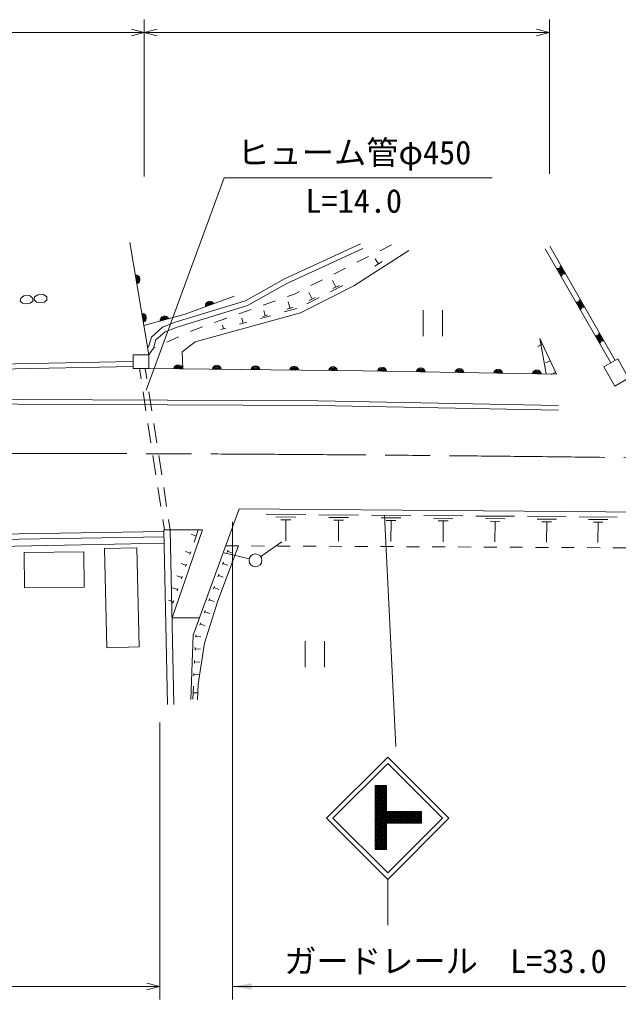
# Model space of a CAD drawing. Units: millimetres, scale not verified. Extents: x 40000 to 680000, y 20000 to 380000.
# Drawn here: x 85598 to 131988, y 243262 to 319145 of the extents above; entities that cross this region are included whole.
import ezdxf
from ezdxf.enums import TextEntityAlignment as Align

# ---------------------------------------------------------------- set-up
doc = ezdxf.new("R2010")
doc.units = ezdxf.units.MM
doc.header["$LTSCALE"] = 1000
doc.linetypes.add('CHAIN', pattern=[18.5, 12, -1.5, 3.5, -1.5])
for name, color, linetype, lineweight in [('M-BGD', 7, 'Continuous', 13), ('M-BMK', 2, 'CHAIN', 13), ('M-STR-HTXT', 7, 'Continuous', 13), ('M-STR-STRC', 7, 'Continuous', 13), ('M-STR-STRD', 7, 'Continuous', 13)]:
    doc.layers.add(name, color=color, linetype=linetype, lineweight=lineweight)
doc.styles.add('ＭＳ ゴシック', font='')
doc.styles.get('ＭＳ ゴシック').set_extended_font_data('MS Gothic')

# ---------------------------------------------------------------- blocks, each defined once
blk = doc.blocks.new('filled_arrow')
at = {"color": 0, "linetype": 'Continuous', "lineweight": -2}
blk.add_solid([(7.5, 1.25), (0, 0), (7.5, -1.25)], dxfattribs=at)

msp = doc.modelspace()

# ---------------------------------------------------------------- linework, layer by layer
at = {"layer": 'M-BGD'}
for p, q in [((95602, 293179), (94144, 301894)), ((114411, 301701), (113519, 301249)), ((131400, 292554), (126325, 301387)), ((126672, 301586), (131747, 292753)), ((112627, 300797), (111735, 300346)), ((113401, 300228), (113151, 300617)), ((110843, 299894), (109951, 299442)), ((113692, 300415), (113109, 300041)), ((109058, 298991), (108166, 298539)), ((110645, 298547), (109692, 298067)), ((110105, 298434), (109849, 298942)), ((110343, 298554), (109866, 298314)), ((85690, 297571), (85645, 297335)), ((85932, 297741), (85690, 297571)), ((86378, 297768), (85932, 297741)), ((86626, 297574), (86378, 297768)), ((86621, 297330), (86626, 297574)), ((86765, 297668), (86720, 297432)), ((87007, 297838), (86765, 297668)), ((87453, 297865), (87007, 297838)), ((87701, 297671), (87453, 297865)), ((87696, 297427), (87701, 297671)), ((106891, 297893), (106354, 297701)), ((107274, 298087), (106891, 297893)), ((108796, 297616), (107849, 297139)), ((108259, 297504), (108005, 298009)), ((108496, 297623), (108022, 297384)), ((85645, 297335), (85822, 297176)), ((85822, 297176), (86013, 297139)), ((86013, 297139), (86418, 297176)), ((86418, 297176), (86621, 297330)), ((86720, 297432), (86897, 297273)), ((86897, 297273), (87088, 297236)), ((87088, 297236), (87493, 297273)), ((87493, 297273), (87696, 297427)), ((105412, 297364), (104471, 297027)), ((107075, 296781), (106099, 296510)), ((106795, 296843), (106307, 296708)), ((106551, 296776), (106407, 297296)), ((101646, 296016), (100705, 295679)), ((103529, 296690), (102588, 296353)), ((102922, 295629), (102816, 296011)), ((105029, 296213), (104266, 296002)), ((104810, 296262), (104429, 296156)), ((104619, 296209), (104507, 296616)), ((116852, 296632), (116852, 294632)), ((118352, 296632), (118352, 294632)), ((99763, 295342), (99024, 295077)), ((101587, 295258), (101183, 295146)), ((101385, 295202), (101310, 295472)), ((103208, 295708), (102635, 295549)), ((97916, 294580), (97003, 294171)), ((99024, 295077), (98828, 294989)), ((125890, 294447), (126318, 293544)), ((96091, 293761), (95972, 293708)), ((126104, 293996), (125742, 293824)), ((94388, 292670), (67916, 292169)), ((94396, 292270), (67924, 291769)), ((126703, 292730), (126342, 292559)), ((126660, 292821), (126746, 292640)), ((94879, 292130), (95006, 291311)), ((95334, 292130), (95461, 291311)), ((127131, 291827), (126770, 291656)), ((127089, 291917), (127174, 291736)), ((95159, 290323), (95388, 288840)), ((95614, 290323), (95843, 288841)), ((95541, 287852), (95770, 286370)), ((95996, 287852), (96226, 286370)), ((95923, 285382), (96153, 283899)), ((96378, 285382), (96608, 283899)), ((96305, 282911), (96535, 281429)), ((96761, 282911), (96990, 281429)), ((104692, 280836), (107774, 280810)), ((108784, 280802), (111846, 280776)), ((112856, 280768), (115897, 280742)), ((96688, 280440), (96815, 279621)), ((97143, 280440), (97270, 279621)), ((105461, 280624), (107002, 280611)), ((105844, 280415), (106615, 280409)), ((106230, 280412), (106216, 278768)), ((109548, 280591), (111079, 280578)), ((109929, 280384), (110694, 280378)), ((110312, 280381), (110298, 278748)), ((113615, 280559), (115135, 280546)), ((113993, 280353), (114753, 280346)), ((114373, 280350), (114360, 278728)), ((116907, 280734), (119928, 280709)), ((117661, 280526), (119171, 280514)), ((118037, 280322), (118792, 280315)), ((118414, 280318), (118401, 278708)), ((120938, 280700), (123938, 280675)), ((121686, 280494), (123186, 280481)), ((122060, 280291), (122810, 280284)), ((122435, 280288), (122421, 278688)), ((124948, 280667), (127928, 280642)), ((125691, 280462), (127181, 280449)), ((126062, 280260), (126807, 280254)), ((126435, 280257), (126421, 278668)), ((128938, 280633), (131898, 280609)), ((129676, 280430), (131156, 280417)), ((130045, 280229), (130785, 280223)), ((130415, 280226), (130402, 278648)), ((96785, 279487), (68119, 279029)), ((97047, 266096), (96782, 279621)), ((97547, 266105), (97270, 279621)), ((99278, 279150), (98900, 279282)), ((99442, 279623), (99114, 278678)), ((96791, 279087), (68126, 278629)), ((68135, 278043), (96802, 278599)), ((104281, 277553), (105918, 278701)), ((98818, 277828), (98440, 277960)), ((98851, 277923), (98785, 277734)), ((103385, 277385), (101442, 277858)), ((101568, 278391), (102568, 278386)), ((101667, 277870), (101738, 278058)), ((101702, 277964), (102077, 277824)), ((103568, 278381), (104568, 278376)), ((105568, 278372), (106568, 278367)), ((107568, 278362), (108568, 278357)), ((109568, 278352), (110568, 278347)), ((111568, 278342), (112568, 278337)), ((113568, 278332), (114568, 278327)), ((115568, 278322), (116568, 278317)), ((117568, 278312), (118568, 278307)), ((119568, 278302), (120568, 278297)), ((121568, 278292), (122568, 278287)), ((123568, 278282), (124568, 278277)), ((125568, 278272), (126568, 278267)), ((127568, 278262), (128568, 278257)), ((129568, 278252), (130568, 278247)), ((131568, 278242), (132568, 278237)), ((98489, 276884), (98111, 277015)), ((98522, 276978), (98456, 276789)), ((101316, 276934), (101387, 277121)), ((101352, 277028), (101726, 276887)), ((98160, 275939), (97783, 276071)), ((98193, 276034), (98128, 275845)), ((100966, 275998), (101036, 276185)), ((101001, 276091), (101375, 275951)), ((97832, 274995), (97454, 275126)), ((97865, 275089), (97799, 274900)), ((100615, 275061), (100685, 275248)), ((100650, 275155), (101024, 275014)), ((97503, 274050), (97125, 274182)), ((97536, 274145), (97470, 273956)), ((100264, 274125), (100334, 274312)), ((100299, 274218), (100673, 274078)), ((99913, 273188), (99983, 273376)), ((99948, 273282), (100323, 273142)), ((97415, 272818), (99541, 272815)), ((99562, 272252), (99632, 272439)), ((99597, 272346), (99972, 272205)), ((99245, 271309), (99250, 271420)), ((99247, 271364), (99647, 271344)), ((99250, 271420), (99281, 271503)), ((107712, 271005), (107712, 269005)), ((109212, 271005), (109212, 269005)), ((99196, 270310), (99205, 270510)), ((99200, 270410), (99600, 270390)), ((99146, 269311), (99156, 269511)), ((99151, 269411), (99551, 269391)), ((99097, 268312), (99107, 268512)), ((99102, 268412), (99502, 268392)), ((99009, 266514), (99058, 267513)), ((99033, 267014), (99433, 266994))]:
    msp.add_line(p, q, dxfattribs=at)
for points in [[(95508, 293742), (95607, 293884), (95807, 294554), (96672, 295320), (97661, 295712), (103093, 297376), (106121, 299062), (112009, 301774)], [(95602, 293179), (95972, 293708), (96157, 294331), (96885, 294974), (97794, 295335), (103250, 297006), (106302, 298705), (112176, 301411)], [(98238, 292101), (98191, 293425), (99197, 294180), (107363, 296446), (111485, 298523), (115749, 301260)], [(102231, 297724), (98423, 296324), (95223, 295443)], [(126393, 291698), (125890, 294447), (127199, 291685)], [(127199, 291685), (112153, 291944), (95602, 292130)], [(98854, 266501), (99053, 271472), (102609, 281253), (134158, 280990), (140024, 269794), (140188, 268708), (141744, 265950)], [(96782, 279621), (99765, 279623), (97415, 272818)], [(99387, 266451), (99429, 267689), (99923, 270849), (100946, 274125), (102566, 278386)]]:
    msp.add_lwpolyline(points, dxfattribs=at)
for points in [[(95602, 292130), (94396, 292130), (94396, 293179), (95602, 293179)], [(131941, 292862), (132780, 291362), (131701, 290758), (130861, 292258)], [(85941, 277877), (90566, 277925), (90594, 275186), (85969, 275139)], [(92171, 278176), (92344, 270498), (94849, 270555), (94676, 278233)]]:
    msp.add_lwpolyline(points, close=True, dxfattribs=at)
msp.add_circle((103871, 277266), 500, dxfattribs=at)
for centre, radius, start, end in [((127321, 299544), 354, 308.67729, 111.08247), ((127321, 299544), 283, 310.90133, 108.85843), ((127321, 299544), 212, 314.64766, 105.1121), ((127762, 299798), 354, 128.67729, 291.08247), ((127762, 299798), 283, 130.90133, 288.85843), ((127762, 299798), 212, 134.64766, 285.1121), ((127762, 299798), 142, 142.35939, 277.40037), ((127762, 299798), 100, 152.67705, 267.08271), ((94572, 299007), 354, 288.29707, 90.70225), ((94572, 299007), 283, 290.52111, 88.47821), ((94572, 299007), 212, 294.26744, 84.73188), ((94572, 299007), 142, 301.97917, 77.02015), ((94572, 299007), 100, 312.29683, 66.70249), ((127321, 299544), 142, 322.35939, 97.40037), ((127321, 299544), 100, 332.67705, 87.08271), ((129256, 297196), 354, 128.67729, 291.08247), ((100346, 296973), 354, 28.98935, 191.39453), ((100346, 296973), 283, 31.21339, 189.17049), ((100346, 296973), 212, 34.95971, 185.42416), ((100346, 296973), 142, 42.67144, 177.71243), ((100346, 296973), 100, 52.98911, 167.39477), ((128816, 296943), 354, 308.67729, 111.08247), ((128816, 296943), 283, 310.90133, 108.85843), ((128816, 296943), 212, 314.64766, 105.1121), ((128816, 296943), 142, 322.35939, 97.40037), ((128816, 296943), 100, 332.67705, 87.08271), ((129256, 297196), 283, 130.90133, 288.85843), ((129256, 297196), 212, 134.64766, 285.1121), ((129256, 297196), 142, 142.35939, 277.40037), ((129256, 297196), 100, 152.67705, 267.08271), ((95067, 296048), 354, 288.29707, 90.70225), ((95067, 296048), 283, 290.52111, 88.47821), ((95067, 296048), 212, 294.26744, 84.73188), ((95067, 296048), 142, 301.97917, 77.02015), ((95067, 296048), 100, 312.29683, 66.70249), ((96837, 295831), 354, 24.19296, 186.59814), ((96837, 295831), 283, 26.417, 184.3741), ((96837, 295831), 212, 30.16333, 180.62777), ((96837, 295831), 142, 37.87505, 172.91604), ((96837, 295831), 100, 48.19272, 162.59838), ((130310, 294342), 354, 308.67729, 111.08247), ((130310, 294342), 283, 310.90133, 108.85843), ((130310, 294342), 212, 314.64766, 105.1121), ((130310, 294342), 142, 322.35939, 97.40037), ((130310, 294342), 100, 332.67705, 87.08271), ((130751, 294595), 354, 128.67729, 291.08247), ((130751, 294595), 283, 130.90133, 288.85843), ((130751, 294595), 212, 134.64766, 285.1121), ((130751, 294595), 142, 142.35939, 277.40037), ((130751, 294595), 100, 152.67705, 267.08271), ((97877, 292051), 354, 8.15263, 170.5578), ((97877, 292051), 283, 10.37666, 168.33377), ((97877, 292051), 212, 14.12299, 164.58744), ((97877, 292051), 142, 21.83472, 156.87571), ((97877, 292051), 100, 32.15238, 146.55805), ((100877, 292017), 354, 8.15263, 170.5578), ((100877, 292017), 283, 10.37666, 168.33377), ((100877, 292017), 212, 14.12299, 164.58744), ((100877, 292017), 142, 21.83472, 156.87571), ((103877, 291983), 354, 8.15263, 170.5578), ((103877, 291983), 283, 10.37666, 168.33377), ((103877, 291983), 212, 14.12299, 164.58744), ((106876, 291949), 354, 8.15263, 170.5578), ((106876, 291949), 283, 10.37666, 168.33377), ((106876, 291949), 212, 14.12299, 164.58744), ((109876, 291916), 354, 8.15263, 170.5578), ((109876, 291916), 283, 10.37666, 168.33377), ((113676, 291864), 354, 7.80896, 170.21414), ((116675, 291812), 354, 7.80896, 170.21414), ((100877, 292017), 100, 32.15238, 146.55805), ((103877, 291983), 142, 21.83472, 156.87571), ((103877, 291983), 100, 32.15238, 146.55805), ((106876, 291949), 142, 21.83472, 156.87571), ((106876, 291949), 100, 32.15238, 146.55805), ((109876, 291916), 212, 14.12299, 164.58744), ((109876, 291916), 142, 21.83472, 156.87571), ((109876, 291916), 100, 32.15238, 146.55805), ((113676, 291864), 283, 10.033, 167.9901), ((113676, 291864), 212, 13.77933, 164.24378), ((113676, 291864), 142, 21.49106, 156.53205), ((113676, 291864), 100, 31.80872, 146.21438), ((116675, 291812), 283, 10.033, 167.9901), ((116675, 291812), 212, 13.77933, 164.24378), ((116675, 291812), 142, 21.49106, 156.53205), ((116675, 291812), 100, 31.80872, 146.21438), ((119675, 291760), 354, 7.80896, 170.21414), ((119675, 291760), 283, 10.033, 167.9901), ((119675, 291760), 212, 13.77933, 164.24378), ((119675, 291760), 142, 21.49106, 156.53205), ((119675, 291760), 100, 31.80872, 146.21438), ((122674, 291708), 354, 7.80896, 170.21414), ((122674, 291708), 283, 10.033, 167.9901), ((122674, 291708), 212, 13.77933, 164.24378), ((122674, 291708), 142, 21.49106, 156.53205), ((122674, 291708), 100, 31.80872, 146.21438), ((125674, 291657), 354, 7.80896, 170.21414), ((125674, 291657), 283, 10.033, 167.9901), ((125674, 291657), 212, 13.77933, 164.24378), ((125674, 291657), 142, 21.49106, 156.53205), ((125674, 291657), 100, 31.80872, 146.21438)]:
    msp.add_arc(centre, radius, start, end, dxfattribs=at)
at = {"layer": 'M-BMK'}
msp.add_arc((79814, -3834250), 4119806, 89.03204, 90.15291, dxfattribs=at)
at = {"layer": 'M-STR-HTXT'}
for p, q in [((95259, 307002), (95259, 319145)), ((95259, 307202), (95259, 319145)), ((126646, 307202), (126646, 319145)), ((67692, 318145), (95259, 318145)), ((95259, 318145), (94259, 318395)), ((95259, 318145), (94259, 317895)), ((95259, 318145), (96259, 318395)), ((95259, 318145), (126646, 318145)), ((95259, 318145), (96259, 317895)), ((126646, 318145), (125646, 318395)), ((126646, 318145), (125646, 317895)), ((102084, 280253), (102084, 243262)), ((96456, 264703), (96456, 243262)), ((96456, 244262), (95456, 244512)), ((68654, 244262), (96456, 244262)), ((96456, 244262), (95456, 244012)), ((102084, 244262), (135093, 244262))]:
    msp.add_line(p, q, dxfattribs=at)
msp.add_lwpolyline([(95405, 290455), (101452, 306886), (122202, 306886)], dxfattribs=at)
at = {"layer": 'M-STR-STRC'}
for p, q in [((113876, 280759), (114747, 262856)), ((109376, 257296), (114114, 262034)), ((114114, 262034), (118852, 257296)), ((109871, 257296), (114114, 261539)), ((114114, 261539), (118357, 257296)), ((113132, 259834), (113132, 254869)), ((114032, 259834), (113132, 259834)), ((113132, 259708), (113258, 259834)), ((113132, 259566), (113400, 259834)), ((113132, 259425), (113541, 259834)), ((113132, 259283), (113683, 259834)), ((113132, 259142), (113824, 259834)), ((113132, 259001), (113966, 259834)), ((114032, 258918), (113132, 259818)), ((113132, 258859), (114032, 259759)), ((114032, 258776), (113132, 259676)), ((113132, 258718), (114032, 259618)), ((114032, 258635), (113132, 259535)), ((114032, 259059), (113257, 259834)), ((114032, 259201), (113398, 259834)), ((114032, 259342), (113540, 259834)), ((114032, 259484), (113681, 259834)), ((114032, 259625), (113822, 259834)), ((114032, 259766), (113964, 259834)), ((114032, 259834), (114032, 257802)), ((113132, 258576), (114032, 259476)), ((114032, 258494), (113132, 259394)), ((113132, 258435), (114032, 259335)), ((114032, 258352), (113132, 259252)), ((113132, 258293), (114032, 259193)), ((114032, 258211), (113132, 259111)), ((113132, 258152), (114032, 259052)), ((114032, 258069), (113132, 258969)), ((113132, 258011), (114032, 258911)), ((114032, 257928), (113132, 258828)), ((113132, 257869), (114032, 258769)), ((114916, 256902), (113132, 258686)), ((113132, 257728), (114032, 258628)), ((114775, 256902), (113132, 258545)), ((113132, 257586), (114032, 258486)), ((114634, 256902), (113132, 258403)), ((113132, 257445), (114032, 258345)), ((114492, 256902), (113132, 258262)), ((113132, 257304), (114032, 258204)), ((114351, 256902), (113132, 258121)), ((113132, 257162), (114032, 258062)), ((109376, 257296), (114114, 252559)), ((109871, 257296), (114114, 253053)), ((114209, 256902), (113132, 257979)), ((113132, 257021), (114032, 257921)), ((114068, 256902), (113132, 257838)), ((113132, 256879), (114054, 257802)), ((113132, 256738), (114196, 257802)), ((113132, 256596), (114337, 257802)), ((113132, 256455), (114479, 257802)), ((113132, 256314), (114620, 257802)), ((113132, 256172), (114761, 257802)), ((113132, 256031), (114903, 257802)), ((114032, 256796), (113132, 257696)), ((114032, 256655), (113132, 257555)), ((114032, 256513), (113132, 257413)), ((114032, 256372), (113132, 257272)), ((114032, 257802), (116725, 257802)), ((114114, 253053), (118357, 257296)), ((114114, 252559), (118852, 257296)), ((114144, 256902), (115044, 257802)), ((115058, 256902), (114158, 257802)), ((114286, 256902), (115186, 257802)), ((115199, 256902), (114299, 257802)), ((114427, 256902), (115327, 257802)), ((115341, 256902), (114441, 257802)), ((114569, 256902), (115469, 257802)), ((115482, 256902), (114582, 257802)), ((114710, 256902), (115610, 257802)), ((115624, 256902), (114724, 257802)), ((114851, 256902), (115751, 257802)), ((115765, 256902), (114865, 257802)), ((114993, 256902), (115893, 257802)), ((115906, 256902), (115006, 257802)), ((115134, 256902), (116034, 257802)), ((116048, 256902), (115148, 257802)), ((115276, 256902), (116176, 257802)), ((116189, 256902), (115289, 257802)), ((115417, 256902), (116317, 257802)), ((116331, 256902), (115431, 257802)), ((115559, 256902), (116459, 257802)), ((116472, 256902), (115572, 257802)), ((115700, 256902), (116600, 257802)), ((116614, 256902), (115714, 257802)), ((115841, 256902), (116725, 257785)), ((116725, 256932), (115855, 257802)), ((115983, 256902), (116725, 257644)), ((116725, 257074), (115996, 257802)), ((116124, 256902), (116725, 257502)), ((116725, 257215), (116138, 257802)), ((116266, 256902), (116725, 257361)), ((116725, 257356), (116279, 257802)), ((116725, 257498), (116421, 257802)), ((116725, 257639), (116562, 257802)), ((116725, 257781), (116704, 257802)), ((116725, 257802), (116725, 256902)), ((114032, 256231), (113132, 257131)), ((114032, 256089), (113132, 256989)), ((114032, 255948), (113132, 256848)), ((113132, 255889), (114032, 256789)), ((114032, 255806), (113132, 256706)), ((113132, 255748), (114032, 256648)), ((114032, 255665), (113132, 256565)), ((113132, 255606), (114032, 256506)), ((116725, 256902), (114032, 256902)), ((114032, 256902), (114032, 254869)), ((116407, 256902), (116725, 257219)), ((116549, 256902), (116725, 257078)), ((116690, 256902), (116725, 256936)), ((114032, 255523), (113132, 256423)), ((113132, 255465), (114032, 256365)), ((114032, 255382), (113132, 256282)), ((113132, 255324), (114032, 256224)), ((114032, 255241), (113132, 256141)), ((113132, 255182), (114032, 256082)), ((114032, 255099), (113132, 255999)), ((113132, 255041), (114032, 255941)), ((114032, 254958), (113132, 255858)), ((113132, 254899), (114032, 255799)), ((113979, 254869), (113132, 255716)), ((113837, 254869), (113132, 255575)), ((113696, 254869), (113132, 255433)), ((113555, 254869), (113132, 255292)), ((113413, 254869), (113132, 255151)), ((113272, 254869), (113132, 255009)), ((113243, 254869), (114032, 255658)), ((113385, 254869), (114032, 255516)), ((113526, 254869), (114032, 255375)), ((113667, 254869), (114032, 255234)), ((113809, 254869), (114032, 255092)), ((114032, 254869), (113132, 254869)), ((113950, 254869), (114032, 254951)), ((114114, 252559), (114114, 249003))]:
    msp.add_line(p, q, dxfattribs=at)
at = {"layer": 'M-STR-STRD'}
for points in [[(127337, 288904), (108695, 289259), (67959, 289446)], [(127343, 289254), (108699, 289609), (67961, 289796)]]:
    msp.add_lwpolyline(points, dxfattribs=at)

# ---------------------------------------------------------------- block references
at = {"layer": 'M-STR-HTXT', "xscale": 200, "yscale": 200}
msp.add_blockref('filled_arrow', (102084, 244262), dxfattribs=at)

# ---------------------------------------------------------------- texts
at = {"layer": 'M-STR-HTXT', "style": 'ＭＳ ゴシック'}
for s, p in [('ヒューム管φ450', (102452, 307386)), ('L=14.0', (107745, 303636))]:
    msp.add_text(s, height=1833, dxfattribs=at).set_placement(p, align=Align.BOTTOM_LEFT)
msp.add_text('ガードレール  L=33.0', height=1833, dxfattribs=at).set_placement((118588, 244762), align=Align.BOTTOM_CENTER)

doc.saveas('drawing.dxf')
